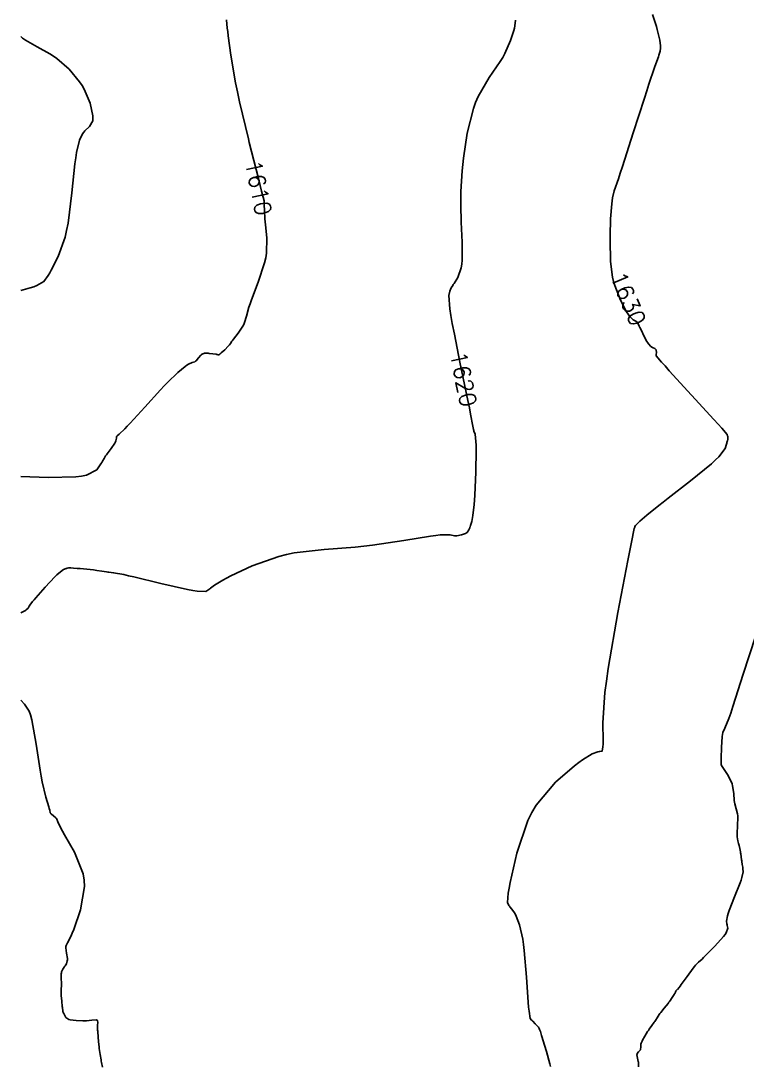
# Model space of a CAD drawing. Header units: metres. Extents: x 837477 to 838477, y 1189014 to 1191014.
# Drawn here: x 837476.5 to 837645.6, y 1189394.8 to 1189637.6 of the extents above; entities that cross this region are included whole.
import ezdxf

# ---------------------------------------------------------------- set-up
doc = ezdxf.new("R2010")
doc.units = ezdxf.units.M
doc.header["$LTSCALE"] = 0.3
doc.layers.add('COTAS 10', color=1, linetype='Continuous')
doc.styles.get("Standard").update_dxf_attribs({"font": 'simplex.shx'})

msp = doc.modelspace()

# ---------------------------------------------------------------- linework, layer by layer
at = {"layer": 'COTAS 10'}
for points, elevation in [([(837524.354, 1189637.839), (837524.556, 1189635.939), (837524.657, 1189635.111), (837524.777, 1189634.152), (837525.375, 1189629.596), (837526.475, 1189623.2), (837526.912, 1189621.08), (837527.407, 1189618.81), (837529.484, 1189610.144), (837529.673, 1189609.352), (837531.806, 1189600.914), (837532.217, 1189599.287), (837532.55, 1189597.967), (837533.105, 1189595.762), (837533.15, 1189595.29), (837533.162, 1189595.063), (837533.174, 1189594.793), (837533.213, 1189593.471), (837533.317, 1189591.535), (837533.37, 1189590.878), (837533.433, 1189590.17), (837533.746, 1189587.175), (837533.674, 1189583.562), (837533.493, 1189582.462), (837533.244, 1189581.321), (837531.765, 1189576.842), (837530.168, 1189572.732), (837529.844, 1189571.824), (837529.572, 1189571.015), (837529.016, 1189568.921), (837528.586, 1189567.437), (837528.392, 1189567.012), (837528.166, 1189566.581), (837527.082, 1189564.974), (837526.025, 1189563.609), (837525.817, 1189563.33), (837525.645, 1189563.095), (837525.329, 1189562.604), (837525.07, 1189562.252), (837524.934, 1189562.104), (837524.771, 1189561.935), (837523.951, 1189561.14), (837523.132, 1189560.381), (837522.969, 1189560.234), (837522.835, 1189560.114), (837522.581, 1189559.91), (837522.514, 1189559.901), (837522.498, 1189559.904), (837522.483, 1189559.91), (837522.435, 1189559.952), (837522.217, 1189560.025), (837522.094, 1189560.049), (837521.944, 1189560.076), (837521.176, 1189560.189), (837520.306, 1189560.285), (837520.091, 1189560.3), (837519.887, 1189560.311), (837519.245, 1189560.311), (837518.684, 1189560.128), (837518.531, 1189560.024), (837518.38, 1189559.896), (837517.843, 1189559.241), (837517.298, 1189558.581), (837517.141, 1189558.451), (837516.983, 1189558.343), (837516.389, 1189558.142), (837515.507, 1189557.756), (837515.166, 1189557.532), (837514.784, 1189557.256), (837513.055, 1189555.833), (837510.654, 1189553.533), (837509.849, 1189552.704), (837508.982, 1189551.791), (837505.342, 1189547.8), (837501.975, 1189544.076), (837501.28, 1189543.332), (837500.688, 1189542.713), (837499.409, 1189541.513), (837498.941, 1189541.127), (837498.861, 1189541.021), (837498.803, 1189540.915), (837498.772, 1189540.532), (837498.647, 1189539.94), (837498.529, 1189539.701), (837498.375, 1189539.429), (837497.517, 1189538.178), (837496.603, 1189536.926), (837496.413, 1189536.654), (837496.25, 1189536.414), (837495.891, 1189535.82), (837495.52, 1189535.188), (837495.35, 1189534.926), (837495.151, 1189534.626), (837494.188, 1189533.224), (837491.752, 1189531.946), (837490.625, 1189531.723), (837489.301, 1189531.557), (837482.884, 1189531.431), (837476.514, 1189531.657)], 1610), ([(837591.606, 1189637.739), (837591.48, 1189636.43), (837591.375, 1189635.944), (837591.24, 1189635.405), (837590.503, 1189633.013), (837589.173, 1189630.025), (837588.665, 1189629.11), (837588.096, 1189628.158), (837585.538, 1189624.405), (837582.952, 1189619.992), (837582.366, 1189618.624), (837581.836, 1189617.193), (837580.393, 1189611.497), (837579.518, 1189605.704), (837579.346, 1189604.211), (837579.204, 1189602.766), (837578.948, 1189597.949), (837578.953, 1189593.395), (837578.975, 1189592.115), (837579.008, 1189590.827), (837579.203, 1189586.11), (837579.207, 1189581.95), (837579.119, 1189581.014), (837578.991, 1189580.171), (837578.209, 1189577.907), (837577.346, 1189576.539), (837577.167, 1189576.261), (837577.014, 1189576.027), (837576.682, 1189575.547), (837576.5, 1189575.149), (837576.443, 1189574.968), (837576.383, 1189574.755), (837576.139, 1189573.728), (837576.372, 1189570.609), (837576.612, 1189569.078), (837576.927, 1189567.257), (837577.424, 1189564.741), (837578.701, 1189558.267), (837580.545, 1189549.358), (837580.905, 1189547.588), (837581.199, 1189546.12), (837581.719, 1189543.333), (837581.853, 1189542.556), (837581.905, 1189542.354), (837581.962, 1189542.158), (837582.222, 1189541.501), (837582.427, 1189539.771), (837582.451, 1189538.899), (837582.46, 1189537.857), (837582.373, 1189532.676), (837582.165, 1189527.296), (837582.098, 1189526.129), (837582.027, 1189525.102), (837581.735, 1189522.555), (837581.458, 1189521.205), (837581.397, 1189520.932), (837581.342, 1189520.702), (837581.2, 1189520.234), (837581.078, 1189519.964), (837581.037, 1189519.859), (837580.991, 1189519.741), (837580.799, 1189519.203), (837580.407, 1189518.645), (837580.237, 1189518.514), (837580.039, 1189518.393), (837579.1, 1189518.041), (837578.007, 1189517.871), (837577.712, 1189517.865), (837577.42, 1189517.877), (837576.395, 1189518.067), (837574.141, 1189518.058), (837573.074, 1189517.944), (837571.816, 1189517.782), (837565.675, 1189516.795), (837558.327, 1189515.682), (837556.307, 1189515.441), (837554.295, 1189515.229), (837547.08, 1189514.705), (837540.154, 1189513.909), (837538.322, 1189513.525), (837536.528, 1189513.07), (837530.361, 1189510.838), (837525.411, 1189508.517), (837524.384, 1189508.006), (837523.505, 1189507.552), (837521.575, 1189506.388), (837520.682, 1189505.68), (837520.457, 1189505.514), (837520.242, 1189505.361), (837519.549, 1189504.915), (837517.566, 1189504.982), (837516.539, 1189505.153), (837515.303, 1189505.39), (837509.114, 1189506.795), (837502.835, 1189508.288), (837501.543, 1189508.581), (837500.445, 1189508.821), (837498.095, 1189509.252), (837497.017, 1189509.362), (837496.721, 1189509.399), (837496.426, 1189509.44), (837495.372, 1189509.611), (837494.192, 1189509.799), (837493.819, 1189509.85), (837493.424, 1189509.9), (837491.831, 1189510.077), (837490.31, 1189510.224), (837489.961, 1189510.255), (837489.643, 1189510.282), (837488.756, 1189510.347), (837488.164, 1189510.375), (837488.032, 1189510.379), (837487.914, 1189510.381), (837487.603, 1189510.376), (837487.287, 1189510.31), (837487.165, 1189510.273), (837487.03, 1189510.228), (837486.418, 1189510.002), (837485.333, 1189509.199), (837484.899, 1189508.791), (837484.407, 1189508.303), (837482.145, 1189505.87), (837479.996, 1189503.438), (837479.575, 1189502.95), (837479.229, 1189502.543), (837478.609, 1189501.745), (837478.471, 1189501.471), (837478.429, 1189501.395), (837478.387, 1189501.318), (837478.222, 1189501.037), (837477.783, 1189500.656), (837477.568, 1189500.517), (837477.312, 1189500.362), (837476.514, 1189499.929)], 1620), ([(837599.753, 1189394.444), (837599.607, 1189395.074), (837598.825, 1189397.92), (837598.013, 1189400.634), (837597.848, 1189401.18), (837597.709, 1189401.638), (837597.421, 1189402.548), (837597.308, 1189402.86), (837597.279, 1189402.94), (837597.252, 1189403.016), (837597.161, 1189403.271), (837596.966, 1189403.584), (837596.872, 1189403.699), (837596.762, 1189403.825), (837596.221, 1189404.38), (837595.649, 1189404.957), (837595.519, 1189405.097), (837595.401, 1189405.228), (837595.077, 1189405.628), (837594.793, 1189407.306), (837594.7, 1189408.243), (837594.6, 1189409.385), (837594.187, 1189415.212), (837593.661, 1189421.436), (837593.491, 1189422.828), (837593.309, 1189424.076), (837592.562, 1189427.386), (837591.796, 1189429.388), (837591.603, 1189429.812), (837591.418, 1189430.179), (837590.818, 1189431.033), (837590.327, 1189431.56), (837590.212, 1189431.722), (837590.105, 1189431.889), (837589.793, 1189432.55), (837589.965, 1189434.745), (837590.163, 1189435.881), (837590.428, 1189437.245), (837591.927, 1189444.075), (837594.485, 1189451.665), (837595.416, 1189453.508), (837596.444, 1189455.238), (837600.963, 1189460.551), (837605.408, 1189464.347), (837606.389, 1189465.12), (837607.261, 1189465.773), (837609.512, 1189467.128), (837610.805, 1189467.577), (837611.074, 1189467.659), (837611.304, 1189467.722), (837611.814, 1189467.797), (837611.998, 1189468.774), (837612.022, 1189469.406), (837612.035, 1189470.195), (837611.988, 1189474.351), (837612.448, 1189481.439), (837612.782, 1189484.077), (837613.204, 1189487.008), (837615.473, 1189500.032), (837617.79, 1189512.111), (837618.243, 1189514.446), (837618.614, 1189516.343), (837619.27, 1189519.55), (837619.388, 1189519.871), (837619.419, 1189519.949), (837619.45, 1189520.022), (837619.558, 1189520.246), (837620.03, 1189520.729), (837620.291, 1189520.965), (837620.609, 1189521.245), (837622.226, 1189522.627), (837624.992, 1189524.876), (837626.033, 1189525.703), (837627.194, 1189526.618), (837632.381, 1189530.661), (837637.249, 1189534.62), (837638.208, 1189535.483), (837638.999, 1189536.244), (837640.452, 1189538.152), (837640.741, 1189539.167), (837640.798, 1189539.365), (837640.845, 1189539.528), (837640.93, 1189539.817), (837640.951, 1189539.873), (837640.956, 1189539.889), (837640.962, 1189539.904), (837640.983, 1189539.959), (837641.001, 1189540.014), (837641.005, 1189540.03), (837641.008, 1189540.045), (837641.017, 1189540.101), (837641.023, 1189540.159), (837641.025, 1189540.176), (837641.026, 1189540.193), (837641.031, 1189540.255), (837641.037, 1189540.32), (837641.039, 1189540.339), (837641.042, 1189540.358), (837641.053, 1189540.43), (837641.065, 1189540.505), (837641.068, 1189540.526), (837641.07, 1189540.548), (837641.075, 1189540.628), (837641.076, 1189540.706), (837641.076, 1189540.727), (837641.074, 1189540.747), (837641.067, 1189540.818), (837641.055, 1189540.886), (837641.045, 1189540.924), (837641.023, 1189540.991), (837640.998, 1189541.062), (837640.991, 1189541.082), (837640.984, 1189541.103), (837640.959, 1189541.184), (837640.936, 1189541.272), (837640.931, 1189541.299), (837640.925, 1189541.326), (837640.908, 1189541.431), (837639.629, 1189542.9), (837638.828, 1189543.786), (837637.834, 1189544.881), (837627.428, 1189556.254), (837626.436, 1189557.346), (837625.638, 1189558.229), (837624.374, 1189559.679), (837624.384, 1189559.86), (837624.39, 1189559.943), (837624.397, 1189560.04), (837624.431, 1189560.512), (837624.399, 1189560.994), (837624.364, 1189561.098), (837624.318, 1189561.189), (837624.058, 1189561.412), (837623.712, 1189561.573), (837623.612, 1189561.624), (837623.51, 1189561.679), (837623.125, 1189561.901), (837622.617, 1189562.476), (837622.438, 1189562.753), (837622.241, 1189563.08), (837621.389, 1189564.687), (837621.099, 1189565.274), (837620.598, 1189566.283), (837620.44, 1189566.604), (837620.308, 1189566.873), (837620.052, 1189567.406), (837619.844, 1189567.622), (837619.743, 1189567.691), (837619.623, 1189567.764), (837619.033, 1189568.061), (837618.145, 1189568.963), (837617.838, 1189569.418), (837617.504, 1189569.962), (837616.077, 1189572.668), (837614.749, 1189576.049), (837614.478, 1189577.019), (837614.249, 1189578.003), (837613.771, 1189581.678), (837613.735, 1189582.788), (837613.645, 1189585.493), (837613.639, 1189586.566), (837613.645, 1189587.645), (837613.769, 1189591.601), (837614.025, 1189595.035), (837614.115, 1189595.784), (837614.213, 1189596.447), (837614.632, 1189598.114), (837615.596, 1189600.844), (837616.037, 1189602.176), (837616.554, 1189603.758), (837619.048, 1189611.555), (837621.625, 1189619.62), (837622.193, 1189621.371), (837622.699, 1189622.913), (837624.001, 1189626.741), (837624.748, 1189628.822), (837624.903, 1189629.262), (837625.036, 1189629.643), (837625.331, 1189630.53), (837625.403, 1189631.236), (837625.395, 1189631.503), (837625.376, 1189631.802), (837625.208, 1189633.143), (837624.799, 1189634.994), (837624.627, 1189635.615), (837624.43, 1189636.283), (837623.509, 1189639.085)], 1630), ([(837476.514, 1189574.913), (837478.694, 1189575.497), (837479.539, 1189575.78), (837480.263, 1189576.055), (837481.865, 1189576.981), (837482.871, 1189578.406), (837483.219, 1189578.995), (837483.596, 1189579.669), (837485.208, 1189582.806), (837486.798, 1189587.325), (837487.161, 1189588.869), (837487.49, 1189590.541), (837488.403, 1189597.638), (837489.09, 1189604.336), (837489.278, 1189605.756), (837489.465, 1189606.988), (837490.131, 1189609.868), (837490.894, 1189611.358), (837491.142, 1189611.714), (837491.407, 1189612.045), (837492.495, 1189613.036), (837493.245, 1189614.371), (837493.297, 1189614.92), (837493.281, 1189615.546), (837492.658, 1189618.454), (837491.254, 1189621.74), (837490.745, 1189622.605), (837490.184, 1189623.45), (837487.727, 1189626.342), (837484.885, 1189628.824), (837484.082, 1189629.409), (837483.272, 1189629.953), (837480.29, 1189631.552), (837477.56, 1189633.105), (837476.909, 1189633.619), (837476.514, 1189633.979)], 1600), ([(837620.276, 1189394.377), (837620.297, 1189394.78), (837620.264, 1189395.265), (837620.237, 1189395.432), (837620.202, 1189395.614), (837620.009, 1189396.388), (837619.903, 1189397.142), (837619.922, 1189397.31), (837619.963, 1189397.461), (837620.288, 1189397.86), (837620.652, 1189398.197), (837620.718, 1189398.309), (837620.769, 1189398.429), (837620.825, 1189398.928), (837620.804, 1189399.402), (837620.805, 1189399.505), (837620.81, 1189399.597), (837620.854, 1189399.827), (837621.032, 1189400.174), (837621.121, 1189400.338), (837621.227, 1189400.533), (837621.753, 1189401.484), (837622.391, 1189402.56), (837622.567, 1189402.833), (837622.742, 1189403.095), (837623.376, 1189403.952), (837623.95, 1189404.711), (837624.088, 1189404.912), (837624.218, 1189405.108), (837624.611, 1189405.783), (837625.07, 1189406.522), (837625.241, 1189406.759), (837625.431, 1189407.009), (837626.273, 1189408.032), (837627.147, 1189409.086), (837627.356, 1189409.357), (837627.551, 1189409.618), (837628.139, 1189410.486), (837628.551, 1189411.17), (837628.636, 1189411.316), (837628.708, 1189411.443), (837628.863, 1189411.743), (837628.941, 1189411.912), (837628.964, 1189411.956), (837628.988, 1189411.999), (837629.083, 1189412.144), (837629.183, 1189412.258), (837629.211, 1189412.281), (837629.238, 1189412.301), (837629.337, 1189412.343), (837629.74, 1189412.814), (837629.96, 1189413.104), (837630.226, 1189413.464), (837631.576, 1189415.337), (837632.988, 1189417.264), (837633.293, 1189417.656), (837633.561, 1189417.988), (837634.217, 1189418.676), (837635.05, 1189419.422), (837635.429, 1189419.791), (837635.873, 1189420.229), (837638.011, 1189422.398), (837640.037, 1189424.638), (837640.409, 1189425.121), (837640.7, 1189425.546), (837641.068, 1189426.585), (837640.914, 1189427.229), (837640.875, 1189427.405), (837640.838, 1189427.579), (837640.717, 1189428.197), (837640.944, 1189429.44), (837641.126, 1189430.009), (837641.36, 1189430.674), (837642.635, 1189433.886), (837643.922, 1189437.116), (837644.163, 1189437.793), (837644.354, 1189438.375), (837644.627, 1189439.693), (837644.564, 1189440.385), (837644.543, 1189440.573), (837644.52, 1189440.759), (837644.422, 1189441.419), (837644.318, 1189442.083), (837644.291, 1189442.271), (837644.264, 1189442.462), (837644.175, 1189443.168), (837644.074, 1189443.902), (837644.04, 1189444.11), (837644.004, 1189444.321), (837643.855, 1189445.1), (837643.678, 1189445.866), (837643.626, 1189446.068), (837643.572, 1189446.266), (837643.362, 1189446.945), (837643.221, 1189447.877), (837643.21, 1189448.235), (837643.211, 1189448.636), (837643.316, 1189450.443), (837643.383, 1189452.316), (837643.359, 1189452.759), (837643.318, 1189453.17), (837643.016, 1189454.377), (837642.67, 1189455.529), (837642.6, 1189455.904), (837642.542, 1189456.304), (837642.425, 1189457.95), (837642.176, 1189459.724), (837642.034, 1189460.205), (837641.86, 1189460.68), (837640.97, 1189462.358), (837640.077, 1189463.701), (837639.902, 1189463.965), (837639.757, 1189464.184), (837639.496, 1189464.583), (837639.47, 1189465.257), (837639.474, 1189465.647), (837639.483, 1189466.126), (837639.558, 1189468.592), (837639.743, 1189471.144), (837639.822, 1189471.676), (837639.912, 1189472.133), (837640.338, 1189473.154), (837641.299, 1189475.401), (837641.727, 1189476.63), (837642.225, 1189478.122), (837644.607, 1189485.705), (837647.49, 1189494.408)], 1640), ([(837476.514, 1189479.604), (837477.357, 1189478.728), (837478.469, 1189477.09), (837478.764, 1189476.181), (837479.053, 1189475.074), (837480.052, 1189469.433), (837480.989, 1189463.323), (837481.24, 1189461.921), (837481.486, 1189460.644), (837482.344, 1189457.078), (837483.006, 1189454.849), (837483.129, 1189454.415), (837483.226, 1189454.06), (837483.356, 1189453.439), (837483.451, 1189453.268), (837483.526, 1189453.197), (837483.621, 1189453.115), (837484.136, 1189452.734), (837484.682, 1189452.247), (837484.797, 1189452.099), (837484.895, 1189451.946), (837485.117, 1189451.343), (837485.787, 1189449.866), (837486.168, 1189449.161), (837486.633, 1189448.328), (837489.021, 1189444.249), (837491.023, 1189439.208), (837491.246, 1189437.768), (837491.325, 1189436.309), (837490.412, 1189430.88), (837488.825, 1189426.326), (837488.479, 1189425.418), (837488.173, 1189424.664), (837487.403, 1189423.215), (837487.056, 1189422.57), (837487.016, 1189422.323), (837487.001, 1189422.046), (837487.148, 1189420.797), (837487.331, 1189419.54), (837487.338, 1189419.258), (837487.327, 1189419.004), (837487.128, 1189418.325), (837486.799, 1189417.83), (837486.705, 1189417.693), (837486.609, 1189417.556), (837486.255, 1189417.059), (837485.982, 1189416.423), (837485.938, 1189416.198), (837485.908, 1189415.952), (837485.914, 1189414.889), (837485.973, 1189413.779), (837485.976, 1189413.503), (837485.974, 1189413.242), (837485.919, 1189412.415), (837485.878, 1189411.537), (837485.885, 1189411.244), (837485.9, 1189410.928), (837486.021, 1189409.607), (837486.161, 1189408.402), (837486.189, 1189408.159), (837486.212, 1189407.956), (837486.256, 1189407.552), (837486.271, 1189407.41), (837486.276, 1189407.372), (837486.282, 1189407.335), (837486.305, 1189407.206), (837486.352, 1189407.057), (837486.372, 1189407.008), (837486.395, 1189406.954), (837486.506, 1189406.732), (837486.656, 1189406.448), (837486.705, 1189406.356), (837486.756, 1189406.259), (837486.964, 1189405.859), (837487.473, 1189405.477), (837487.713, 1189405.39), (837487.996, 1189405.311), (837489.378, 1189405.096), (837490.955, 1189405.013), (837491.361, 1189405.018), (837491.753, 1189405.035), (837493.061, 1189405.197), (837494.019, 1189405.259), (837494.191, 1189405.213), (837494.323, 1189405.14), (837494.463, 1189404.648), (837494.368, 1189404.081), (837494.351, 1189403.96), (837494.338, 1189403.856), (837494.328, 1189403.61), (837494.368, 1189403.149), (837494.387, 1189402.908), (837494.41, 1189402.618), (837494.522, 1189401.162), (837494.671, 1189399.482), (837494.717, 1189399.051), (837494.766, 1189398.635), (837494.959, 1189397.256), (837495.173, 1189396.016), (837495.233, 1189395.688), (837495.295, 1189395.366), (837495.524, 1189394.257)], 1620)]:
    msp.add_lwpolyline(points, dxfattribs=dict(at, elevation=elevation))

# ---------------------------------------------------------------- texts
at = {"layer": 'COTAS 10', "char_height": 3.8, "attachment_point": 7}
for s, insert, rotation in [('1610', (837528.65, 1189604.778, 1610), 281.64386), ('1630', (837613.579, 1189578.258, 1630), 292.81089), ('1620', (837576.386, 1189560.302, 1620), 281.46318)]:
    msp.add_mtext(s, dxfattribs=dict(at, insert=insert, rotation=rotation))

doc.saveas('drawing.dxf')
